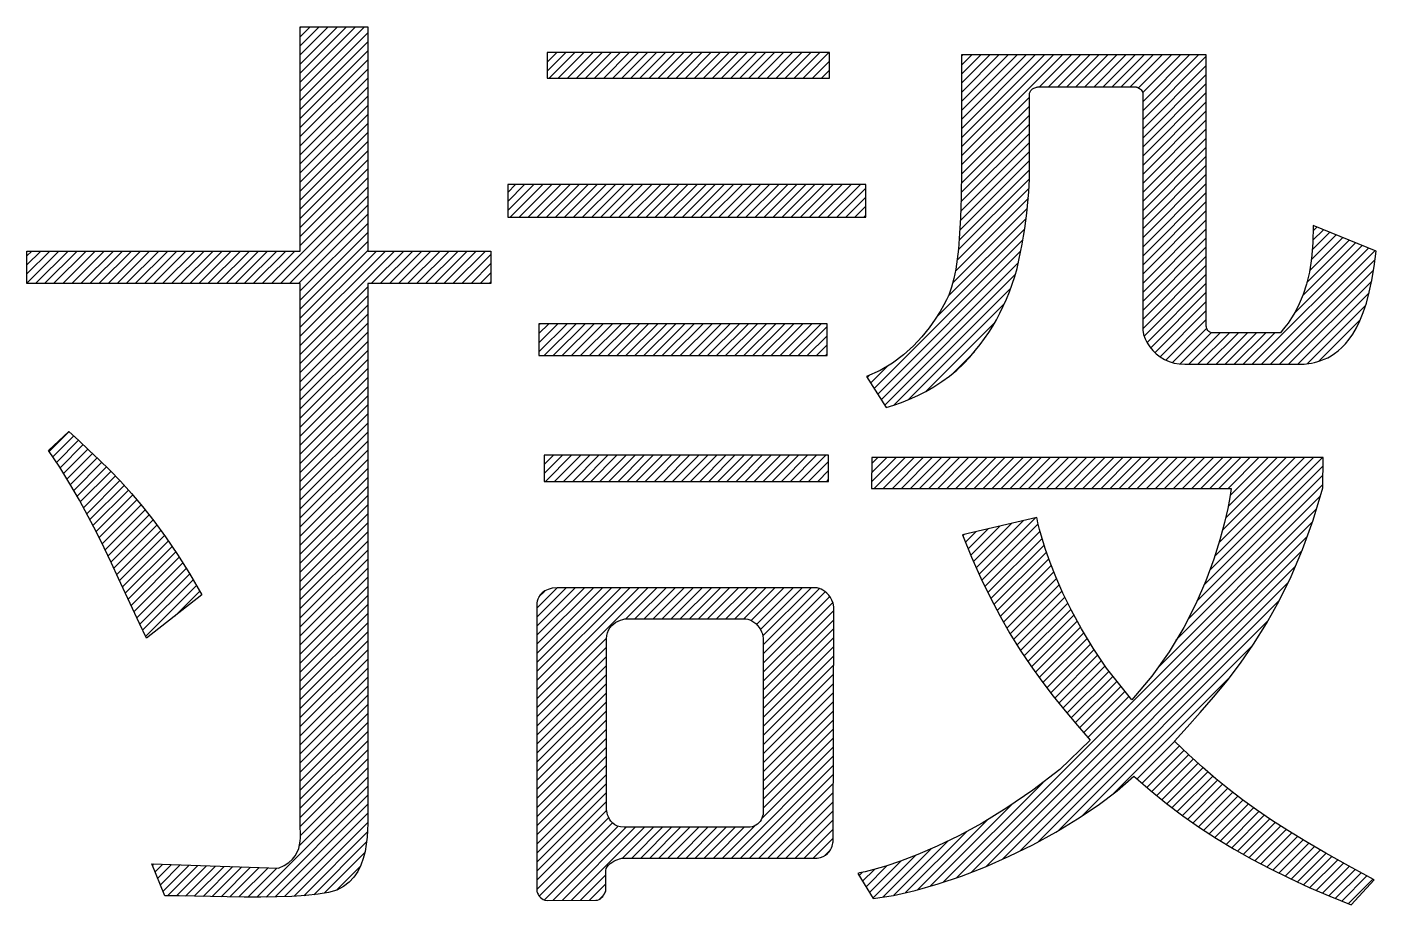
# Model space of a CAD drawing. Header units: millimetres. Extents: x 0 to 841, y 0 to 594.
# Drawn here: x 348.49 to 355.29, y 19.19 to 23.61 of the extents above; entities that cross this region are included whole.
import ezdxf

# ---------------------------------------------------------------- set-up
doc = ezdxf.new("R2010")
doc.units = ezdxf.units.MM
doc.header["$LTSCALE"] = 0.2
doc.layers.add('PTM', color=3, linetype='Continuous')

# ---------------------------------------------------------------- blocks, each defined once
blk = doc.blocks.new('block森村-2')
at = {"color": 0, "linetype": 'Continuous'}
for p, q in [((3635.46, 1096.03), (3670.79, 1131.36)), ((3635.46, 1101.02), (3665.8, 1131.36)), ((3635.46, 1106.01), (3660.82, 1131.36)), ((3635.46, 1111), (3655.83, 1131.36)), ((3635.46, 1115.99), (3650.84, 1131.36)), ((3635.46, 1120.98), (3645.85, 1131.36)), ((3635.46, 1125.96), (3640.86, 1131.36)), ((3635.46, 1130.95), (3635.87, 1131.36)), ((3635.46, 1131.36), (3672.62, 1131.36)), ((3635.46, 1008.2), (3635.46, 1131.36)), ((3635.46, 1091.04), (3672.62, 1128.2)), ((3672.62, 1131.36), (3672.62, 1008.2)), ((3635.46, 1086.05), (3672.62, 1123.21)), ((3635.46, 1081.06), (3672.62, 1118.22)), ((3635.46, 1076.07), (3672.62, 1113.23)), ((3771.18, 1107.03), (3781.43, 1117.28)), ((3771.18, 1112.02), (3776.44, 1117.28)), ((3771.18, 1117), (3771.46, 1117.28)), ((3926.37, 1117.28), (3771.18, 1117.28)), ((3771.18, 1117.28), (3771.18, 1103.18)), ((3772.33, 1103.18), (3786.42, 1117.28)), ((3777.32, 1103.18), (3791.41, 1117.28)), ((3782.3, 1103.18), (3796.4, 1117.28)), ((3787.29, 1103.18), (3801.39, 1117.28)), ((3792.28, 1103.18), (3806.38, 1117.28)), ((3797.27, 1103.18), (3811.37, 1117.28)), ((3802.26, 1103.18), (3816.36, 1117.28)), ((3807.25, 1103.18), (3821.35, 1117.28)), ((3812.24, 1103.18), (3826.33, 1117.28)), ((3817.23, 1103.18), (3831.32, 1117.28)), ((3822.22, 1103.18), (3836.31, 1117.28)), ((3827.21, 1103.18), (3841.3, 1117.28)), ((3832.19, 1103.18), (3846.29, 1117.28)), ((3837.18, 1103.18), (3851.28, 1117.28)), ((3842.17, 1103.18), (3856.27, 1117.28)), ((3847.16, 1103.18), (3861.26, 1117.28)), ((3852.15, 1103.18), (3866.25, 1117.28)), ((3857.14, 1103.18), (3871.24, 1117.28)), ((3862.13, 1103.18), (3876.22, 1117.28)), ((3867.12, 1103.18), (3881.21, 1117.28)), ((3872.11, 1103.18), (3886.2, 1117.28)), ((3877.1, 1103.18), (3891.19, 1117.28)), ((3882.09, 1103.18), (3896.18, 1117.28)), ((3887.07, 1103.18), (3901.17, 1117.28)), ((3892.06, 1103.18), (3906.16, 1117.28)), ((3897.05, 1103.18), (3911.15, 1117.28)), ((3902.04, 1103.18), (3916.14, 1117.28)), ((3907.03, 1103.18), (3921.13, 1117.28)), ((3912.02, 1103.18), (3926.12, 1117.28)), ((3926.37, 1103.18), (3926.37, 1117.28)), ((3999.04, 1060.49), (4054.53, 1115.97)), ((3999.04, 1065.47), (4049.54, 1115.97)), ((3999.04, 1070.46), (4044.55, 1115.97)), ((3999.04, 1075.45), (4039.56, 1115.97)), ((3999.04, 1080.44), (4034.57, 1115.97)), ((3999.04, 1085.43), (4029.58, 1115.97)), ((3999.04, 1090.42), (4024.59, 1115.97)), ((3999.04, 1095.41), (4019.6, 1115.97)), ((3999.04, 1100.4), (4014.61, 1115.97)), ((3999.04, 1105.39), (4009.62, 1115.97)), ((3999.04, 1110.38), (4004.64, 1115.97)), ((3999.04, 1115.36), (3999.65, 1115.97)), ((4041.94, 1098.4), (4059.51, 1115.97)), ((4046.93, 1098.4), (4064.5, 1115.97)), ((4051.92, 1098.4), (4069.49, 1115.97)), ((4056.91, 1098.4), (4074.48, 1115.97)), ((4061.9, 1098.4), (4079.47, 1115.97)), ((4066.89, 1098.4), (4084.46, 1115.97)), ((4071.87, 1098.4), (4089.45, 1115.97)), ((4076.86, 1098.4), (4094.44, 1115.97)), ((4081.85, 1098.4), (4099.43, 1115.97)), ((4086.84, 1098.4), (4104.42, 1115.97)), ((4091.83, 1098.4), (4109.41, 1115.97)), ((4096.31, 1097.89), (4114.39, 1115.97)), ((4098.6, 1095.19), (4119.38, 1115.97)), ((4098.63, 1085.24), (4129.36, 1115.97)), ((4098.63, 1090.23), (4124.37, 1115.97)), ((4098.63, 1080.25), (4133.61, 1115.23)), ((3635.46, 1071.09), (3672.62, 1108.24)), ((3917.01, 1103.18), (3926.37, 1112.54)), ((3922, 1103.18), (3926.37, 1107.55)), ((4098.63, 1075.26), (4133.61, 1110.24)), ((4098.63, 1070.27), (4133.61, 1105.25)), ((3635.46, 1066.1), (3672.62, 1103.25)), ((3635.46, 1061.11), (3672.62, 1098.26)), ((3771.18, 1103.18), (3926.37, 1103.18)), ((4098.63, 1065.28), (4133.61, 1100.26)), ((3635.46, 1056.12), (3672.62, 1093.27)), ((3999.04, 1055.5), (4036.37, 1092.83)), ((4098.63, 1060.29), (4133.61, 1095.28)), ((3635.46, 1051.13), (3672.62, 1088.29)), ((3635.46, 1046.14), (3672.62, 1083.3)), ((3999.04, 1050.51), (4036.37, 1087.84)), ((4098.63, 1055.3), (4133.61, 1090.29)), ((4098.63, 1050.32), (4133.61, 1085.3)), ((3635.46, 1041.15), (3672.62, 1078.31)), ((3998.8, 1040.3), (4036.37, 1077.87)), ((3998.96, 1045.44), (4036.37, 1082.85)), ((4098.63, 1045.33), (4133.61, 1080.31)), ((3635.46, 1036.16), (3672.62, 1073.32)), ((3635.46, 1031.17), (3672.62, 1068.33)), ((3998.66, 1035.17), (4036.37, 1072.88)), ((4098.63, 1040.34), (4133.61, 1075.32)), ((4098.63, 1035.35), (4133.61, 1070.33)), ((3635.46, 1026.18), (3672.62, 1063.34)), ((3998.32, 1024.84), (4036.37, 1062.9)), ((3998.51, 1030.02), (4036.37, 1067.89)), ((4098.63, 1030.36), (4133.61, 1065.34)), ((3635.46, 1021.19), (3672.62, 1058.35)), ((3635.46, 1016.21), (3672.62, 1053.36)), ((3998.06, 1019.6), (4036.37, 1057.91)), ((4098.63, 1025.37), (4133.61, 1060.35)), ((4098.63, 1020.38), (4133.61, 1055.36)), ((3635.46, 1011.22), (3672.62, 1048.37)), ((3997.25, 1008.81), (4036.37, 1047.93)), ((3997.72, 1014.27), (4036.37, 1052.92)), ((4098.63, 1015.39), (4133.61, 1050.37)), ((3619.55, 990.32), (3672.62, 1043.38)), ((3749.5, 1030.47), (3763.79, 1044.75)), ((3749.5, 1035.45), (3758.8, 1044.75)), ((3749.5, 1040.44), (3753.81, 1044.75)), ((3749.5, 1044.75), (3749.5, 1026.75)), ((3946.45, 1044.75), (3749.5, 1044.75)), ((3750.77, 1026.75), (3768.78, 1044.75)), ((3755.76, 1026.75), (3773.77, 1044.75)), ((3760.75, 1026.75), (3778.76, 1044.75)), ((3765.74, 1026.75), (3783.75, 1044.75)), ((3770.73, 1026.75), (3788.73, 1044.75)), ((3775.72, 1026.75), (3793.72, 1044.75)), ((3780.71, 1026.75), (3798.71, 1044.75)), ((3785.7, 1026.75), (3803.7, 1044.75)), ((3790.68, 1026.75), (3808.69, 1044.75)), ((3795.67, 1026.75), (3813.68, 1044.75)), ((3800.66, 1026.75), (3818.67, 1044.75)), ((3805.65, 1026.75), (3823.66, 1044.75)), ((3810.64, 1026.75), (3828.65, 1044.75)), ((3815.63, 1026.75), (3833.64, 1044.75)), ((3820.62, 1026.75), (3838.63, 1044.75)), ((3825.61, 1026.75), (3843.61, 1044.75)), ((3830.6, 1026.75), (3848.6, 1044.75)), ((3835.59, 1026.75), (3853.59, 1044.75)), ((3840.58, 1026.75), (3858.58, 1044.75)), ((3845.56, 1026.75), (3863.57, 1044.75)), ((3850.55, 1026.75), (3868.56, 1044.75)), ((3855.54, 1026.75), (3873.55, 1044.75)), ((3860.53, 1026.75), (3878.54, 1044.75)), ((3865.52, 1026.75), (3883.53, 1044.75)), ((3870.51, 1026.75), (3888.52, 1044.75)), ((3875.5, 1026.75), (3893.5, 1044.75)), ((3880.49, 1026.75), (3898.49, 1044.75)), ((3885.48, 1026.75), (3903.48, 1044.75)), ((3890.47, 1026.75), (3908.47, 1044.75)), ((3895.45, 1026.75), (3913.46, 1044.75)), ((3900.44, 1026.75), (3918.45, 1044.75)), ((3905.43, 1026.75), (3923.44, 1044.75)), ((3910.42, 1026.75), (3928.43, 1044.75)), ((3915.41, 1026.75), (3933.42, 1044.75)), ((3920.4, 1026.75), (3938.41, 1044.75)), ((3925.39, 1026.75), (3943.39, 1044.75)), ((3930.38, 1026.75), (3946.45, 1042.82)), ((3946.45, 1026.75), (3946.45, 1044.75)), ((3996.59, 1003.16), (4036.14, 1042.71)), ((4098.63, 1010.4), (4133.61, 1045.38)), ((4098.63, 1005.41), (4133.61, 1040.4)), ((3624.54, 990.32), (3672.62, 1038.4)), ((3629.53, 990.32), (3672.62, 1033.41)), ((3935.37, 1026.75), (3946.45, 1037.84)), ((3940.36, 1026.75), (3946.45, 1032.85)), ((3994.2, 990.79), (4035.21, 1031.8)), ((3995.64, 997.22), (4035.76, 1037.34)), ((4098.63, 1000.43), (4133.61, 1035.41)), ((3634.52, 990.32), (3672.62, 1028.42)), ((3749.5, 1026.75), (3946.45, 1026.75)), ((3945.34, 1026.75), (3946.45, 1027.86)), ((3991.76, 983.37), (4034.53, 1026.13)), ((4098.63, 995.44), (4133.61, 1030.42)), ((4098.63, 990.45), (4133.61, 1025.43)), ((3635.46, 986.27), (3672.62, 1023.43)), ((3635.46, 981.28), (3672.62, 1018.44)), ((3985.49, 972.1), (4033.71, 1020.32)), ((4098.63, 985.46), (4133.61, 1020.44)), ((4191.35, 1003.35), (4205.06, 1017.06)), ((4191.9, 1008.89), (4201.52, 1018.5)), ((4192.27, 1014.24), (4197.98, 1019.95)), ((4192.36, 1019.32), (4194.44, 1021.4)), ((3635.46, 976.29), (3672.62, 1013.45)), ((3950.99, 932.61), (4032.74, 1014.36)), ((4098.63, 980.47), (4133.61, 1015.45)), ((4098.63, 975.48), (4133.61, 1010.46)), ((4158.91, 945.96), (4222.77, 1009.82)), ((4182.06, 974.1), (4219.23, 1011.27)), ((4186.5, 983.53), (4215.69, 1012.71)), ((4188.88, 990.89), (4212.14, 1014.16)), ((4190.39, 997.39), (4208.6, 1015.61)), ((3485.16, 990.63), (3502.73, 1008.2)), ((3485.16, 995.62), (3497.74, 1008.2)), ((3485.16, 1000.61), (3492.75, 1008.2)), ((3485.16, 1005.6), (3487.76, 1008.2)), ((3485.16, 1008.2), (3635.46, 1008.2)), ((3485.16, 990.32), (3485.16, 1008.2)), ((3489.84, 990.32), (3507.72, 1008.2)), ((3494.83, 990.32), (3512.71, 1008.2)), ((3499.82, 990.32), (3517.69, 1008.2)), ((3504.81, 990.32), (3522.68, 1008.2)), ((3509.8, 990.32), (3527.67, 1008.2)), ((3514.78, 990.32), (3532.66, 1008.2)), ((3519.77, 990.32), (3537.65, 1008.2)), ((3524.76, 990.32), (3542.64, 1008.2)), ((3529.75, 990.32), (3547.63, 1008.2)), ((3534.74, 990.32), (3552.62, 1008.2)), ((3539.73, 990.32), (3557.61, 1008.2)), ((3544.72, 990.32), (3562.6, 1008.2)), ((3549.71, 990.32), (3567.58, 1008.2)), ((3554.7, 990.32), (3572.57, 1008.2)), ((3559.69, 990.32), (3577.56, 1008.2)), ((3564.68, 990.32), (3582.55, 1008.2)), ((3569.66, 990.32), (3587.54, 1008.2)), ((3574.65, 990.32), (3592.53, 1008.2)), ((3579.64, 990.32), (3597.52, 1008.2)), ((3584.63, 990.32), (3602.51, 1008.2)), ((3589.62, 990.32), (3607.5, 1008.2)), ((3594.61, 990.32), (3612.49, 1008.2)), ((3599.6, 990.32), (3617.47, 1008.2)), ((3604.59, 990.32), (3622.46, 1008.2)), ((3609.58, 990.32), (3627.45, 1008.2)), ((3614.57, 990.32), (3632.44, 1008.2)), ((3635.46, 971.3), (3672.62, 1008.46)), ((3635.46, 956.34), (3687.32, 1008.2)), ((3635.46, 961.33), (3682.33, 1008.2)), ((3635.46, 966.32), (3677.34, 1008.2)), ((3672.62, 1008.2), (3740.28, 1008.2)), ((3674.43, 990.32), (3692.31, 1008.2)), ((3679.42, 990.32), (3697.3, 1008.2)), ((3684.41, 990.32), (3702.29, 1008.2)), ((3689.4, 990.32), (3707.28, 1008.2)), ((3694.39, 990.32), (3712.27, 1008.2)), ((3699.38, 990.32), (3717.26, 1008.2)), ((3704.37, 990.32), (3722.24, 1008.2)), ((3709.36, 990.32), (3727.23, 1008.2)), ((3714.35, 990.32), (3732.22, 1008.2)), ((3719.34, 990.32), (3737.21, 1008.2)), ((3724.32, 990.32), (3740.28, 1006.28)), ((3740.28, 1008.2), (3740.28, 990.32)), ((3952.93, 929.56), (4031.62, 1008.25)), ((3954.87, 926.51), (4030.33, 1001.97)), ((4098.63, 970.49), (4133.61, 1005.47)), ((4163.9, 945.96), (4226.31, 1008.37)), ((4168.89, 945.96), (4226.35, 1003.43)), ((3729.31, 990.32), (3740.28, 1001.29)), ((3734.3, 990.32), (3740.28, 996.3)), ((3956.81, 923.46), (4028.57, 995.22)), ((4098.63, 965.5), (4133.61, 1000.48)), ((4099.51, 961.4), (4133.61, 995.49)), ((4173.88, 945.96), (4225.56, 997.64)), ((3635.46, 990.32), (3485.16, 990.32)), ((3635.46, 690.57), (3635.46, 990.32)), ((3635.46, 951.35), (3672.62, 988.51)), ((3740.28, 990.32), (3672.62, 990.32)), ((3672.62, 990.32), (3672.62, 696.97)), ((3739.29, 990.32), (3740.28, 991.31)), ((3961.81, 923.47), (4026.02, 987.68)), ((4101.05, 957.94), (4133.61, 990.51)), ((4178.87, 945.96), (4224.54, 991.64)), ((3635.46, 946.36), (3672.62, 983.52)), ((3969.76, 926.44), (4022.6, 979.28)), ((4103.06, 954.97), (4133.61, 985.52)), ((4105.45, 952.37), (4133.61, 980.53)), ((4183.86, 945.96), (4223.17, 985.27)), ((3635.46, 941.37), (3672.62, 978.53)), ((3635.46, 936.38), (3672.62, 973.54)), ((4108.19, 950.12), (4133.61, 975.54)), ((4189.14, 946.26), (4221.21, 978.32)), ((3635.46, 931.39), (3672.62, 968.55)), ((3766.66, 952.84), (3782.09, 968.26)), ((3766.66, 957.83), (3777.1, 968.26)), ((3766.66, 962.81), (3772.11, 968.26)), ((3766.66, 967.8), (3767.12, 968.26)), ((3766.66, 968.26), (3766.66, 950.73)), ((3925.18, 968.26), (3766.66, 968.26)), ((3769.54, 950.73), (3787.08, 968.26)), ((3774.53, 950.73), (3792.07, 968.26)), ((3779.52, 950.73), (3797.06, 968.26)), ((3784.51, 950.73), (3802.05, 968.26)), ((3789.5, 950.73), (3807.04, 968.26)), ((3794.49, 950.73), (3812.03, 968.26)), ((3799.48, 950.73), (3817.01, 968.26)), ((3804.47, 950.73), (3822, 968.26)), ((3809.46, 950.73), (3826.99, 968.26)), ((3814.44, 950.73), (3831.98, 968.26)), ((3819.43, 950.73), (3836.97, 968.26)), ((3824.42, 950.73), (3841.96, 968.26)), ((3829.41, 950.73), (3846.95, 968.26)), ((3834.4, 950.73), (3851.94, 968.26)), ((3839.39, 950.73), (3856.93, 968.26)), ((3844.38, 950.73), (3861.92, 968.26)), ((3849.37, 950.73), (3866.91, 968.26)), ((3854.36, 950.73), (3871.89, 968.26)), ((3859.35, 950.73), (3876.88, 968.26)), ((3864.33, 950.73), (3881.87, 968.26)), ((3869.32, 950.73), (3886.86, 968.26)), ((3874.31, 950.73), (3891.85, 968.26)), ((3879.3, 950.73), (3896.84, 968.26)), ((3884.29, 950.73), (3901.83, 968.26)), ((3889.28, 950.73), (3906.82, 968.26)), ((3894.27, 950.73), (3911.81, 968.26)), ((3899.26, 950.73), (3916.8, 968.26)), ((3904.25, 950.73), (3921.78, 968.26)), ((3909.24, 950.73), (3925.18, 966.67)), ((3925.18, 950.73), (3925.18, 968.26)), ((3979.35, 931.04), (4017.48, 969.17)), ((4111.37, 948.31), (4133.61, 970.55)), ((4114.97, 946.93), (4133.81, 965.76)), ((4195.52, 947.65), (4218.26, 970.39)), ((3635.46, 926.4), (3672.62, 963.56)), ((3635.46, 921.41), (3672.62, 958.57)), ((3914.22, 950.73), (3925.18, 961.68)), ((4119.14, 946.1), (4136.35, 963.31)), ((4123.99, 945.96), (4141.32, 963.29)), ((4128.98, 945.96), (4146.31, 963.29)), ((4133.97, 945.96), (4151.3, 963.29)), ((4138.96, 945.96), (4156.29, 963.29)), ((4143.95, 945.96), (4161.28, 963.29)), ((4148.93, 945.96), (4166.27, 963.29)), ((4153.92, 945.96), (4171.25, 963.29)), ((3635.46, 916.43), (3672.62, 953.58)), ((3766.66, 950.73), (3925.18, 950.73)), ((3919.21, 950.73), (3925.18, 956.69)), ((3924.2, 950.73), (3925.18, 951.7)), ((3994.28, 940.97), (4006.08, 952.78)), ((4207.55, 954.69), (4209.41, 956.55)), ((3635.46, 911.44), (3672.62, 948.59)), ((3635.46, 906.45), (3672.62, 943.6)), ((3949.05, 935.66), (3958.49, 945.1)), ((3635.46, 901.46), (3672.62, 938.61)), ((3947.11, 938.71), (3948.35, 939.95)), ((3635.46, 896.47), (3672.62, 933.63)), ((3635.46, 891.48), (3672.62, 928.64)), ((3635.46, 886.49), (3672.62, 923.65)), ((3635.46, 881.5), (3672.62, 918.66)), ((3635.46, 876.51), (3672.62, 913.67)), ((3497.01, 898.64), (3508.22, 909.04)), ((3497.38, 898.08), (3508.28, 908.98)), ((3499.36, 895.07), (3510.87, 906.59)), ((3508.22, 909.04), (3513.67, 904.01)), ((3635.46, 871.52), (3672.62, 908.68)), ((3503.14, 889.33), (3497.01, 898.64)), ((3501.34, 892.06), (3513.47, 904.19)), ((3503.32, 889.05), (3516.06, 901.79)), ((3505.22, 885.97), (3518.64, 899.39)), ((3513.67, 904.01), (3519.23, 898.84)), ((3519.23, 898.84), (3524.89, 893.46)), ((3635.46, 866.53), (3672.62, 903.69)), ((3635.46, 861.55), (3672.62, 898.7)), ((3507.12, 882.88), (3521.21, 896.96)), ((3509.02, 879.79), (3523.76, 894.53)), ((3510.85, 876.63), (3526.29, 892.07)), ((3524.89, 893.46), (3530.67, 887.75)), ((3635.46, 856.56), (3672.62, 893.71)), ((3769.6, 885.92), (3779.65, 895.98)), ((3769.6, 890.91), (3774.66, 895.98)), ((3769.6, 895.9), (3769.67, 895.98)), ((3769.6, 895.98), (3769.6, 881.59)), ((3925.92, 895.98), (3769.6, 895.98)), ((3770.25, 881.59), (3784.64, 895.98)), ((3775.24, 881.59), (3789.63, 895.98)), ((3780.23, 881.59), (3794.62, 895.98)), ((3785.22, 881.59), (3799.61, 895.98)), ((3790.21, 881.59), (3804.6, 895.98)), ((3795.2, 881.59), (3809.58, 895.98)), ((3800.19, 881.59), (3814.57, 895.98)), ((3805.18, 881.59), (3819.56, 895.98)), ((3810.17, 881.59), (3824.55, 895.98)), ((3815.15, 881.59), (3829.54, 895.98)), ((3820.14, 881.59), (3834.53, 895.98)), ((3825.13, 881.59), (3839.52, 895.98)), ((3830.12, 881.59), (3844.51, 895.98)), ((3835.11, 881.59), (3849.5, 895.98)), ((3840.1, 881.59), (3854.49, 895.98)), ((3845.09, 881.59), (3859.47, 895.98)), ((3850.08, 881.59), (3864.46, 895.98)), ((3855.07, 881.59), (3869.45, 895.98)), ((3860.06, 881.59), (3874.44, 895.98)), ((3865.04, 881.59), (3879.43, 895.98)), ((3870.03, 881.59), (3884.42, 895.98)), ((3875.02, 881.59), (3889.41, 895.98)), ((3880.01, 881.59), (3894.4, 895.98)), ((3885, 881.59), (3899.39, 895.98)), ((3889.99, 881.59), (3904.38, 895.98)), ((3894.98, 881.59), (3909.37, 895.98)), ((3899.97, 881.59), (3914.35, 895.98)), ((3904.96, 881.59), (3919.34, 895.98)), ((3909.95, 881.59), (3924.33, 895.98)), ((3914.94, 881.59), (3925.92, 892.57)), ((3925.92, 881.59), (3925.92, 895.98)), ((3949.68, 894.74), (3949.49, 877.76)), ((3949.53, 881.26), (3963.01, 894.74)), ((3949.59, 886.31), (3958.02, 894.74)), ((3949.64, 891.35), (3953.03, 894.74)), ((4197.87, 894.74), (3949.68, 894.74)), ((3951.02, 877.76), (3967.99, 894.74)), ((3956.01, 877.76), (3972.98, 894.74)), ((3961, 877.76), (3977.97, 894.74)), ((3965.98, 877.76), (3982.96, 894.74)), ((3970.97, 877.76), (3987.95, 894.74)), ((3975.96, 877.76), (3992.94, 894.74)), ((3980.95, 877.76), (3997.93, 894.74)), ((3985.93, 877.75), (4002.92, 894.74)), ((3990.92, 877.75), (4007.91, 894.74)), ((3995.91, 877.75), (4012.9, 894.74)), ((4000.9, 877.75), (4017.88, 894.74)), ((4005.88, 877.75), (4022.87, 894.74)), ((4010.87, 877.75), (4027.86, 894.74)), ((4015.86, 877.75), (4032.85, 894.74)), ((4020.85, 877.74), (4037.84, 894.74)), ((4025.83, 877.74), (4042.83, 894.74)), ((4030.82, 877.74), (4047.82, 894.74)), ((4035.81, 877.74), (4052.81, 894.74)), ((4040.8, 877.74), (4057.8, 894.74)), ((4045.78, 877.74), (4062.79, 894.74)), ((4050.77, 877.73), (4067.78, 894.74)), ((4055.76, 877.73), (4072.76, 894.74)), ((4060.75, 877.73), (4077.75, 894.74)), ((4065.74, 877.73), (4082.74, 894.74)), ((4070.72, 877.73), (4087.73, 894.74)), ((4075.71, 877.73), (4092.72, 894.74)), ((4080.7, 877.73), (4097.71, 894.74)), ((4085.69, 877.72), (4102.7, 894.74)), ((4090.67, 877.72), (4107.69, 894.74)), ((4095.66, 877.72), (4112.68, 894.74)), ((4100.65, 877.72), (4117.67, 894.74)), ((4105.64, 877.72), (4122.65, 894.74)), ((4110.62, 877.72), (4127.64, 894.74)), ((4115.61, 877.72), (4132.63, 894.74)), ((4120.6, 877.71), (4137.62, 894.74)), ((4125.59, 877.71), (4142.61, 894.74)), ((4130.57, 877.71), (4147.6, 894.74)), ((4135.47, 832.72), (4197.49, 894.74)), ((4135.56, 877.71), (4152.59, 894.74)), ((4138.26, 840.49), (4192.5, 894.74)), ((4140.55, 847.78), (4187.51, 894.74)), ((4140.55, 877.71), (4157.58, 894.74)), ((4142.49, 854.7), (4182.52, 894.74)), ((4144.17, 861.37), (4177.53, 894.74)), ((4145.54, 877.71), (4162.57, 894.74)), ((4145.57, 867.76), (4172.54, 894.74)), ((4146.68, 873.86), (4167.56, 894.74)), ((4197.66, 878.03), (4197.87, 894.74)), ((3508.79, 880.19), (3503.14, 889.33)), ((3512.68, 873.47), (3528.8, 889.59)), ((3514.49, 870.29), (3531.3, 887.1)), ((3516.26, 867.07), (3533.74, 884.55)), ((3530.67, 887.75), (3536.56, 881.63)), ((3635.46, 851.57), (3672.62, 888.72)), ((3635.46, 846.58), (3672.62, 883.74)), ((3919.92, 881.59), (3925.92, 887.58)), ((4128.45, 815.72), (4197.75, 885.02)), ((4132.29, 824.54), (4197.81, 890.07)), ((3513.99, 871.21), (3508.79, 880.19)), ((3518.02, 863.84), (3536.19, 882.01)), ((3519.75, 860.58), (3538.58, 879.41)), ((3521.45, 857.3), (3540.95, 876.79)), ((3536.56, 881.63), (3542.57, 875)), ((3635.46, 841.59), (3672.62, 878.75)), ((3769.6, 881.59), (3925.92, 881.59)), ((3924.91, 881.59), (3925.92, 882.59)), ((3949.49, 877.76), (4147.24, 877.71)), ((4123.45, 805.73), (4197.69, 879.97)), ((4147.08, 876.4), (4146.49, 872.65)), ((4147.24, 877.71), (4147.08, 876.4)), ((4192.3, 860.36), (4197.66, 878.03)), ((3518.82, 862.37), (3513.99, 871.21)), ((3523.16, 854.01), (3543.29, 874.15)), ((3524.81, 850.68), (3545.58, 871.45)), ((3526.47, 847.34), (3547.87, 868.75)), ((3542.57, 875), (3548.71, 867.77)), ((3635.46, 836.6), (3672.62, 873.76)), ((3635.46, 831.61), (3672.62, 868.77)), ((4116.94, 794.23), (4196.32, 873.61)), ((4146.49, 872.65), (4145.38, 866.74)), ((3523.33, 853.67), (3518.82, 862.37)), ((3528.11, 843.99), (3550.11, 865.99)), ((3529.72, 840.62), (3552.31, 863.21)), ((3548.71, 867.77), (3554.97, 859.83)), ((3635.46, 826.62), (3672.62, 863.78)), ((4040.41, 861.82), (3999.59, 852.22)), ((4008.68, 830.65), (4039.68, 861.65)), ((4040.55, 861.04), (4040.41, 861.82)), ((4041.04, 858.77), (4040.55, 861.04)), ((4107.06, 779.36), (4194.15, 866.45)), ((4145.38, 866.74), (4143.62, 858.94)), ((3527.58, 845.09), (3523.33, 853.67)), ((3531.33, 837.24), (3554.51, 860.42)), ((3532.92, 833.84), (3556.64, 857.56)), ((3534.5, 830.44), (3558.75, 854.68)), ((3554.97, 859.83), (3561.36, 851.11)), ((3635.46, 821.63), (3672.62, 858.79)), ((3635.46, 816.64), (3672.62, 853.8)), ((3996.51, 663.82), (4191.88, 859.19)), ((4001.24, 848.16), (4007.06, 853.97)), ((4002.68, 844.61), (4013.58, 855.51)), ((4004.12, 841.06), (4020.1, 857.04)), ((4005.62, 837.57), (4026.63, 858.58)), ((4007.15, 834.11), (4033.15, 860.11)), ((4010.24, 827.22), (4041.19, 858.17)), ((4011.86, 823.86), (4042.19, 854.19)), ((4041.93, 855.12), (4041.04, 858.77)), ((4043.3, 850.22), (4041.93, 855.12)), ((4143.62, 858.94), (4141.1, 849.53)), ((4186.46, 844.19), (4192.3, 860.36)), ((3536.08, 827.03), (3560.86, 851.8)), ((3537.66, 823.61), (3562.9, 848.85)), ((3539.23, 820.19), (3564.91, 845.88)), ((3561.36, 851.11), (3567.89, 841.49)), ((3635.46, 811.66), (3672.62, 848.81)), ((3999.59, 852.22), (4004.58, 839.9)), ((3999.8, 851.71), (4000.53, 852.44)), ((4004.47, 666.8), (4189.06, 851.38)), ((4013.49, 820.49), (4043.28, 850.28)), ((4015.13, 817.14), (4044.46, 846.48)), ((4045.19, 844.16), (4043.3, 850.22)), ((4141.1, 849.53), (4137.72, 838.78)), ((3531.63, 836.61), (3527.58, 845.09)), ((3540.8, 816.78), (3566.93, 842.91)), ((3542.37, 813.36), (3568.9, 839.89)), ((3567.89, 841.49), (3574.56, 830.88)), ((3635.46, 806.67), (3672.62, 843.82)), ((3635.46, 801.68), (3672.62, 838.83)), ((4004.58, 839.9), (4009.67, 828.4)), ((4012.7, 670.03), (4186.17, 843.51)), ((4016.85, 813.87), (4045.7, 842.72)), ((4018.57, 810.61), (4046.99, 839.03)), ((4047.68, 837.06), (4045.19, 844.16)), ((4137.72, 838.78), (4133.34, 826.97)), ((4180.21, 829.4), (4186.46, 844.19)), ((3535.53, 828.23), (3531.63, 836.61)), ((3543.95, 809.95), (3570.83, 836.82)), ((3545.54, 806.55), (3572.75, 833.76)), ((3574.56, 830.88), (3581.38, 819.2)), ((3635.46, 796.69), (3672.62, 833.85)), ((4020.29, 807.34), (4048.34, 835.39)), ((4021.6, 673.95), (4182.52, 834.87)), ((4022.11, 804.17), (4049.75, 831.81)), ((4050.84, 829.04), (4047.68, 837.06)), ((3539.35, 819.92), (3535.53, 828.23)), ((3547.13, 803.15), (3574.67, 830.69)), ((3548.75, 799.78), (3576.51, 827.54)), ((3550.37, 796.41), (3578.35, 824.39)), ((3635.46, 791.7), (3672.62, 828.86)), ((3635.46, 786.71), (3672.62, 823.87)), ((4009.67, 828.4), (4014.86, 817.64)), ((4023.93, 801), (4051.18, 828.26)), ((4025.75, 797.83), (4052.71, 824.79)), ((4031.03, 678.39), (4178.46, 825.82)), ((4054.72, 820.21), (4050.84, 829.04)), ((4133.34, 826.97), (4127.86, 814.37)), ((4173.61, 815.87), (4180.21, 829.4)), ((3543.14, 811.68), (3539.35, 819.92)), ((3581.38, 819.2), (3550.88, 795.35)), ((3566.55, 807.6), (3580.19, 821.24)), ((3635.46, 781.72), (3672.62, 818.88)), ((3765.51, 762.1), (3826.56, 823.15)), ((3765.51, 767.09), (3821.58, 823.15)), ((3765.51, 772.08), (3816.59, 823.15)), ((3765.51, 777.07), (3811.6, 823.15)), ((3765.51, 782.05), (3806.61, 823.15)), ((3765.51, 787.04), (3801.62, 823.15)), ((3765.51, 792.03), (3796.63, 823.15)), ((3765.51, 797.02), (3791.64, 823.15)), ((3765.51, 802.01), (3786.65, 823.15)), ((3765.51, 807), (3781.66, 823.15)), ((3765.51, 811.99), (3776.67, 823.15)), ((3766.07, 816.88), (3765.74, 815.79)), ((3766.61, 818.04), (3766.07, 816.88)), ((3767.39, 819.21), (3766.61, 818.04)), ((3766.69, 818.16), (3769.87, 821.34)), ((3768.47, 820.34), (3767.39, 819.21)), ((3769.89, 821.35), (3768.47, 820.34)), ((3771.71, 822.2), (3769.89, 821.35)), ((3773.97, 822.82), (3771.71, 822.2)), ((3776.71, 823.15), (3773.97, 822.82)), ((3919.56, 823.15), (3776.71, 823.15)), ((3814.41, 806.01), (3831.55, 823.15)), ((3819.45, 806.06), (3836.54, 823.15)), ((3824.44, 806.06), (3841.53, 823.15)), ((3829.43, 806.06), (3846.52, 823.15)), ((3834.41, 806.06), (3851.51, 823.15)), ((3839.4, 806.06), (3856.5, 823.15)), ((3844.39, 806.06), (3861.49, 823.15)), ((3849.38, 806.06), (3866.48, 823.15)), ((3854.37, 806.06), (3871.47, 823.15)), ((3859.36, 806.06), (3876.45, 823.15)), ((3864.35, 806.06), (3881.44, 823.15)), ((3869.34, 806.06), (3886.43, 823.15)), ((3874.33, 806.06), (3891.42, 823.15)), ((3879.32, 806.06), (3896.41, 823.15)), ((3883.42, 805.18), (3901.4, 823.15)), ((3886.25, 803.01), (3906.39, 823.15)), ((3888.42, 800.2), (3911.38, 823.15)), ((3889.82, 796.61), (3916.37, 823.15)), ((3889.94, 791.74), (3920.89, 822.68)), ((3889.94, 786.75), (3924.06, 820.86)), ((3889.94, 781.76), (3926.54, 818.36)), ((3919.72, 823.11), (3919.56, 823.15)), ((3920.18, 822.96), (3919.72, 823.11)), ((3920.88, 822.69), (3920.18, 822.96)), ((3921.76, 822.29), (3920.88, 822.69)), ((3922.77, 821.74), (3921.76, 822.29)), ((3923.85, 821.03), (3922.77, 821.74)), ((3924.95, 820.15), (3923.85, 821.03)), ((3926.01, 819.07), (3924.95, 820.15)), ((3926.97, 817.8), (3926.01, 819.07)), ((3927.79, 816.3), (3926.97, 817.8)), ((3928.4, 814.58), (3927.79, 816.3)), ((4014.86, 817.64), (4020.19, 807.52)), ((4027.66, 794.75), (4054.23, 821.33)), ((4029.57, 791.68), (4055.83, 817.94)), ((4041.13, 683.49), (4173.71, 816.08)), ((4059.4, 810.67), (4054.72, 820.21)), ((3546.97, 803.49), (3543.14, 811.68)), ((3635.46, 776.73), (3672.62, 813.89)), ((3635.46, 771.74), (3672.62, 808.9)), ((3765.57, 814.84), (3765.5, 814.09)), ((3765.5, 814.09), (3765.5, 813.59)), ((3765.5, 813.59), (3765.51, 813.41)), ((3765.51, 813.41), (3765.51, 656.55)), ((3765.74, 815.79), (3765.57, 814.84)), ((3889.94, 776.77), (3928.23, 815.06)), ((3889.94, 771.78), (3928.74, 810.58)), ((3928.35, 683.35), (3928.75, 812.6)), ((3928.75, 812.6), (3928.4, 814.58)), ((4031.49, 788.61), (4057.48, 814.59)), ((4033.49, 785.62), (4059.12, 811.24)), ((4064.93, 800.55), (4059.4, 810.67)), ((4127.86, 814.37), (4121.16, 801.25)), ((4166.72, 803.48), (4173.61, 815.87)), ((3550.88, 795.35), (3546.97, 803.49)), ((3635.46, 766.75), (3672.62, 803.91)), ((3804.92, 799.88), (3805.72, 801.17)), ((3805.72, 801.17), (3806.68, 802.32)), ((3806.68, 802.32), (3807.77, 803.31)), ((3807.77, 803.31), (3808.95, 804.15)), ((3808.95, 804.15), (3810.19, 804.83)), ((3810.19, 804.83), (3811.46, 805.37)), ((3811.46, 805.37), (3812.72, 805.75)), ((3812.72, 805.75), (3813.96, 805.98)), ((3813.96, 805.98), (3815.12, 806.06)), ((3815.12, 806.06), (3880.34, 806.06)), ((3880.34, 806.06), (3881.47, 805.93)), ((3881.47, 805.93), (3882.61, 805.58)), ((3882.61, 805.58), (3883.74, 805.02)), ((3883.74, 805.02), (3884.83, 804.29)), ((3884.83, 804.29), (3885.86, 803.41)), ((3885.86, 803.41), (3886.83, 802.41)), ((3886.83, 802.41), (3887.7, 801.32)), ((3887.7, 801.32), (3888.45, 800.16)), ((3889.94, 766.79), (3928.73, 805.58)), ((4020.19, 807.52), (4025.67, 797.96)), ((4035.49, 782.63), (4060.86, 808)), ((4037.51, 779.66), (4062.62, 804.77)), ((4039.6, 776.76), (4064.38, 801.54)), ((4052.26, 689.64), (4167.51, 804.89)), ((4121.16, 801.25), (4113.14, 787.9)), ((4159.62, 792.11), (4166.72, 803.48)), ((3635.46, 761.77), (3672.62, 798.92)), ((3635.46, 756.78), (3672.62, 793.93)), ((3765.51, 757.11), (3803.8, 795.4)), ((3803.77, 795.09), (3803.91, 796.83)), ((3803.77, 701.77), (3803.77, 795.09)), ((3803.91, 796.83), (3804.3, 798.43)), ((3804.3, 798.43), (3804.92, 799.88)), ((3888.45, 800.16), (3889.07, 798.96)), ((3889.07, 798.96), (3889.54, 797.75)), ((3889.54, 797.75), (3889.84, 796.56)), ((3889.84, 796.56), (3889.94, 795.4)), ((3889.94, 761.8), (3928.71, 800.57)), ((3889.94, 756.82), (3928.7, 795.57)), ((3889.94, 795.4), (3889.94, 699.67)), ((4025.67, 797.96), (4031.31, 788.87)), ((4041.68, 773.86), (4066.23, 798.41)), ((4043.79, 770.97), (4068.12, 795.3)), ((4071.38, 789.95), (4064.93, 800.55)), ((3635.46, 751.79), (3672.62, 788.94)), ((3765.51, 752.12), (3803.77, 790.39)), ((3889.94, 751.83), (3928.68, 790.57)), ((4031.31, 788.87), (4037.15, 780.16)), ((4045.95, 768.15), (4070.01, 792.2)), ((4048.12, 765.32), (4071.93, 789.14)), ((4065.29, 697.68), (4159.4, 791.79)), ((4078.82, 778.99), (4071.38, 789.95)), ((4113.14, 787.9), (4103.66, 774.59)), ((4152.37, 781.65), (4159.62, 792.11)), ((3635.46, 746.8), (3672.62, 783.96)), ((3635.46, 741.81), (3672.62, 778.97)), ((3765.51, 747.13), (3803.77, 785.4)), ((3765.51, 742.14), (3803.77, 780.41)), ((3889.94, 746.84), (3928.67, 785.56)), ((3889.94, 741.85), (3928.65, 780.56)), ((4037.15, 780.16), (4043.19, 771.76)), ((4050.3, 762.52), (4073.95, 786.17)), ((4052.53, 759.76), (4075.97, 783.19)), ((4054.76, 757), (4077.98, 780.22)), ((4092.63, 761.58), (4078.82, 778.99)), ((4145.02, 771.98), (4152.37, 781.65)), ((3635.46, 736.82), (3672.62, 773.98)), ((3765.51, 737.15), (3803.77, 775.42)), ((3889.94, 736.86), (3928.63, 775.55)), ((4043.19, 771.76), (4049.46, 763.56)), ((4057.01, 754.26), (4080.11, 777.36)), ((4059.3, 751.56), (4082.32, 774.58)), ((4061.58, 748.85), (4084.53, 771.8)), ((4082.79, 710.19), (4146.42, 773.82)), ((4103.66, 774.59), (4092.63, 761.58)), ((4137.65, 762.97), (4145.02, 771.98)), ((3635.46, 731.83), (3672.62, 768.99)), ((3765.51, 732.16), (3803.77, 770.43)), ((3765.51, 727.18), (3803.77, 765.44)), ((3889.94, 731.87), (3928.62, 770.55)), ((3889.94, 726.88), (3928.6, 765.54)), ((4063.89, 746.17), (4086.73, 769.01)), ((4066.21, 743.5), (4088.94, 766.23)), ((3635.46, 726.84), (3672.62, 764)), ((3635.46, 721.85), (3672.62, 759.01)), ((3765.51, 722.19), (3803.77, 760.45)), ((3889.94, 721.89), (3928.59, 760.54)), ((4049.46, 763.56), (4055.97, 755.49)), ((4068.54, 740.84), (4091.15, 763.45)), ((4130.32, 754.52), (4137.65, 762.97)), ((3635.46, 716.86), (3672.62, 754.02)), ((3765.51, 717.2), (3803.77, 755.46)), ((3765.51, 712.21), (3803.77, 750.47)), ((3889.94, 716.9), (3928.57, 755.54)), ((3889.94, 711.91), (3928.56, 750.53)), ((4055.97, 755.49), (4062.75, 747.46)), ((4123.09, 746.49), (4130.32, 754.52)), ((3635.46, 711.88), (3672.62, 749.03)), ((3635.46, 706.89), (3672.62, 744.04)), ((3765.51, 707.22), (3803.77, 745.48)), ((3889.94, 706.92), (3928.54, 745.53)), ((4062.75, 747.46), (4069.82, 739.38)), ((4116.03, 738.78), (4123.09, 746.49)), ((3635.46, 701.9), (3672.62, 739.05)), ((3765.51, 702.23), (3803.77, 740.49)), ((3765.51, 697.24), (3803.77, 735.51)), ((3889.1, 696.11), (3928.51, 735.52)), ((3889.94, 701.94), (3928.53, 740.52)), ((4069.82, 739.38), (4053.01, 723.17)), ((4095.61, 718.02), (4116.2, 738.62)), ((4098.28, 715.71), (4118.78, 736.21)), ((4124.05, 731.29), (4116.03, 738.78)), ((3635.46, 696.91), (3672.62, 734.06)), ((3635.46, 691.92), (3672.62, 729.08)), ((3765.51, 692.25), (3803.77, 730.52)), ((3872.54, 674.56), (3928.5, 730.51)), ((4100.96, 713.39), (4121.36, 733.8)), ((4103.66, 711.1), (4123.94, 731.39)), ((4106.41, 708.87), (4126.56, 729.02)), ((4131.6, 724.47), (4124.05, 731.29)), ((3635.51, 686.98), (3672.62, 724.09)), ((3765.51, 687.26), (3803.77, 725.53)), ((3765.51, 682.27), (3803.77, 720.54)), ((3877.53, 674.56), (3928.48, 725.51)), ((3882.52, 674.56), (3928.47, 720.51)), ((4053.01, 723.17), (4038.22, 711.84)), ((4084.53, 711.51), (4093.83, 719.57)), ((4093.83, 719.57), (4102.71, 711.86)), ((4109.17, 706.64), (4129.18, 726.65)), ((4111.93, 704.41), (4131.81, 724.28)), ((4114.78, 702.27), (4134.48, 721.97)), ((4117.62, 700.12), (4137.15, 719.65)), ((4138.88, 718.16), (4131.6, 724.47)), ((3611.62, 653.11), (3672.62, 714.11)), ((3635, 681.48), (3672.62, 719.1)), ((3765.51, 677.29), (3803.77, 715.55)), ((3887.51, 674.56), (3928.45, 715.5)), ((3988.96, 661.26), (4043.85, 716.15)), ((4120.46, 697.98), (4139.85, 717.36)), ((4123.39, 695.91), (4142.59, 715.11)), ((4126.32, 693.85), (4145.33, 712.87)), ((4146.09, 712.24), (4138.88, 718.16)), ((4153.45, 706.58), (4146.09, 712.24)), ((3616.63, 653.13), (3672.62, 709.12)), ((3765.51, 672.3), (3803.77, 710.56)), ((3765.51, 667.31), (3803.77, 705.57)), ((3892.49, 674.56), (3928.44, 710.5)), ((3897.48, 674.56), (3928.42, 705.49)), ((4038.22, 711.84), (4023.95, 702.07)), ((4074.13, 703.63), (4084.53, 711.51)), ((4102.71, 711.86), (4111.66, 704.62)), ((4129.25, 691.8), (4148.13, 710.68)), ((4132.25, 689.81), (4150.95, 708.5)), ((4135.27, 687.84), (4153.78, 706.34)), ((4161.15, 701.03), (4153.45, 706.58)), ((3621.67, 653.19), (3672.62, 704.13)), ((3626.8, 653.33), (3672.62, 699.14)), ((3765.51, 662.32), (3803.88, 700.68)), ((3803.8, 701.21), (3803.77, 701.77)), ((3803.91, 700.41), (3803.8, 701.21)), ((3804.12, 699.43), (3803.91, 700.41)), ((3804.43, 698.33), (3804.12, 699.43)), ((3804.89, 697.15), (3804.43, 698.33)), ((3889.65, 697.5), (3889.3, 696.49)), ((3889.87, 698.56), (3889.65, 697.5)), ((3889.94, 699.67), (3889.87, 698.56)), ((3902.47, 674.56), (3928.41, 700.49)), ((3981.77, 659.06), (4026.58, 703.87)), ((4023.95, 702.07), (4010.34, 693.75)), ((4062.83, 696.02), (4074.13, 703.63)), ((4111.66, 704.62), (4120.71, 697.79)), ((4120.71, 697.79), (4129.89, 691.35)), ((4138.29, 685.87), (4156.68, 704.25)), ((4141.37, 683.96), (4159.58, 702.16)), ((4144.48, 682.08), (4162.51, 700.11)), ((4147.59, 680.2), (4165.49, 698.1)), ((4169.39, 695.46), (4161.15, 701.03)), ((3631.99, 653.52), (3672.59, 694.13)), ((3635.48, 689.09), (3635.46, 690.57)), ((3672.59, 693.51), (3672.46, 689.83)), ((3672.62, 696.97), (3672.59, 693.51)), ((3765.51, 657.33), (3805.04, 696.86)), ((3766.84, 653.67), (3807.09, 693.92)), ((3769.73, 651.57), (3810.17, 692.01)), ((3774.38, 651.23), (3814.64, 691.49)), ((3779.39, 651.26), (3819.63, 691.49)), ((3784.4, 651.28), (3824.62, 691.49)), ((3805.5, 695.95), (3804.89, 697.15)), ((3806.28, 694.79), (3805.5, 695.95)), ((3807.26, 693.72), (3806.28, 694.79)), ((3808.46, 692.81), (3807.26, 693.72)), ((3809.89, 692.09), (3808.46, 692.81)), ((3811.57, 691.63), (3809.89, 692.09)), ((3813.53, 691.49), (3811.57, 691.63)), ((3812.67, 674.56), (3829.61, 691.49)), ((3881.78, 691.49), (3813.53, 691.49)), ((3817.66, 674.56), (3834.6, 691.49)), ((3822.65, 674.56), (3839.58, 691.49)), ((3827.64, 674.56), (3844.57, 691.49)), ((3832.63, 674.56), (3849.56, 691.49)), ((3837.62, 674.56), (3854.55, 691.49)), ((3842.6, 674.56), (3859.54, 691.49)), ((3847.59, 674.56), (3864.53, 691.49)), ((3852.58, 674.56), (3869.52, 691.49)), ((3857.57, 674.56), (3874.51, 691.49)), ((3862.56, 674.56), (3879.5, 691.49)), ((3867.55, 674.56), (3885.32, 692.32)), ((3882.88, 691.57), (3881.78, 691.49)), ((3883.94, 691.79), (3882.88, 691.57)), ((3884.95, 692.14), (3883.94, 691.79)), ((3885.89, 692.61), (3884.95, 692.14)), ((3886.76, 693.2), (3885.89, 692.61)), ((3887.54, 693.89), (3886.76, 693.2)), ((3888.23, 694.68), (3887.54, 693.89)), ((3888.82, 695.55), (3888.23, 694.68)), ((3889.3, 696.49), (3888.82, 695.55)), ((3907.46, 674.56), (3928.39, 695.48)), ((3912.45, 674.56), (3928.38, 690.48)), ((3974.8, 657.08), (4013.25, 695.53)), ((4010.34, 693.75), (3997.55, 686.78)), ((4050.79, 688.75), (4062.83, 696.02)), ((4129.89, 691.35), (4139.26, 685.24)), ((4150.75, 678.37), (4168.46, 696.08)), ((4153.94, 676.57), (4171.49, 694.12)), ((4157.13, 674.78), (4174.54, 692.18)), ((4160.37, 673.02), (4177.59, 690.24)), ((4178.38, 689.73), (4169.39, 695.46)), ((3635.08, 681.78), (3635.37, 683.75)), ((3635.37, 683.75), (3635.5, 685.64)), ((3635.52, 687.43), (3635.48, 689.09)), ((3635.5, 685.64), (3635.52, 687.43)), ((3637.3, 653.85), (3672.4, 688.94)), ((3642.82, 654.37), (3671.89, 683.44)), ((3672.19, 686), (3671.73, 682.1)), ((3672.46, 689.83), (3672.19, 686)), ((3917.44, 674.56), (3928.36, 685.48)), ((3928.1, 682.03), (3928.26, 682.73)), ((3928.26, 682.73), (3928.33, 683.19)), ((3928.33, 683.19), (3928.35, 683.35)), ((3961.85, 654.11), (3991.68, 683.94)), ((3968.28, 655.55), (4001.86, 689.13)), ((3997.55, 686.78), (3985.71, 681.04)), ((4038.21, 681.91), (4050.79, 688.75)), ((4139.26, 685.24), (4148.85, 679.44)), ((4163.64, 671.31), (4180.68, 688.34)), ((4166.92, 669.59), (4183.78, 686.46)), ((4170.22, 667.91), (4186.89, 684.58)), ((4173.57, 666.27), (4190.03, 682.72)), ((4188.32, 683.71), (4178.38, 689.73)), ((4199.41, 677.27), (4188.32, 683.71)), ((3631.07, 673.92), (3632.62, 675.82)), ((3632.62, 675.82), (3633.76, 677.78)), ((3633.76, 677.78), (3634.56, 679.78)), ((3634.56, 679.78), (3635.08, 681.78)), ((3648.65, 655.22), (3670.82, 677.39)), ((3671.03, 678.2), (3670.04, 674.37)), ((3671.73, 682.1), (3671.03, 678.2)), ((3921.41, 674.81), (3922.98, 675.34)), ((3922.98, 675.34), (3924.3, 676.1)), ((3923.53, 675.65), (3926.91, 679.04)), ((3924.3, 676.1), (3925.39, 677.01)), ((3925.39, 677.01), (3926.26, 678.03)), ((3926.26, 678.03), (3926.95, 679.1)), ((3926.95, 679.1), (3927.47, 680.16)), ((3927.47, 680.16), (3927.85, 681.16)), ((3927.85, 681.16), (3928.1, 682.03)), ((3950.27, 652.51), (3973.71, 675.95)), ((3955.95, 653.19), (3982.35, 679.6)), ((3974.98, 676.43), (3965.5, 672.83)), ((3985.71, 681.04), (3974.98, 676.43)), ((4012.16, 669.79), (4025.27, 675.56)), ((4025.27, 675.56), (4038.21, 681.91)), ((4148.85, 679.44), (4158.7, 673.9)), ((4176.92, 664.63), (4193.18, 680.89)), ((4180.29, 663.01), (4196.34, 679.06)), ((4183.71, 661.44), (4199.49, 677.22)), ((4187.13, 659.87), (4202.69, 675.43)), ((4211.86, 670.26), (4199.41, 677.27)), ((3561.03, 653.75), (3553.83, 671.37)), ((3553.83, 671.37), (3623.46, 668.97)), ((3554.18, 670.51), (3555, 671.33)), ((3555.63, 666.97), (3559.82, 671.16)), ((3557.08, 663.43), (3564.65, 670.99)), ((3558.53, 659.89), (3569.47, 670.83)), ((3559.97, 656.34), (3574.29, 670.66)), ((3562.36, 653.75), (3579.11, 670.5)), ((3567.32, 653.71), (3583.94, 670.33)), ((3572.25, 653.65), (3588.76, 670.16)), ((3577.16, 653.57), (3593.58, 670)), ((3582.06, 653.48), (3598.4, 669.83)), ((3586.96, 653.39), (3603.23, 669.66)), ((3591.86, 653.31), (3608.05, 669.5)), ((3596.77, 653.23), (3612.87, 669.33)), ((3601.7, 653.17), (3617.7, 669.16)), ((3606.64, 653.12), (3622.52, 669)), ((3623.46, 668.97), (3626.55, 670.46)), ((3626.55, 670.46), (3629.07, 672.12)), ((3629.07, 672.12), (3631.07, 673.92)), ((3655.35, 656.93), (3668.36, 669.94)), ((3668.73, 670.68), (3667.03, 667.22)), ((3670.04, 674.37), (3668.73, 670.68)), ((3803.51, 667.75), (3803.68, 668.81)), ((3803.51, 656.94), (3803.51, 667.75)), ((3803.68, 668.81), (3804.16, 669.78)), ((3804.16, 669.78), (3804.89, 670.67)), ((3804.89, 670.67), (3805.8, 671.47)), ((3805.8, 671.47), (3806.83, 672.18)), ((3806.83, 672.18), (3807.92, 672.8)), ((3807.92, 672.8), (3809.01, 673.33)), ((3809.01, 673.33), (3810.04, 673.77)), ((3810.04, 673.77), (3810.95, 674.11)), ((3810.95, 674.11), (3811.67, 674.36)), ((3811.67, 674.36), (3812.15, 674.51)), ((3812.15, 674.51), (3812.33, 674.56)), ((3812.33, 674.56), (3919.56, 674.56)), ((3919.56, 674.56), (3921.41, 674.81)), ((3944.61, 661.82), (3951.08, 668.28)), ((3950.88, 668.22), (3946.03, 667)), ((3946.5, 658.71), (3958.17, 670.38)), ((3948.39, 655.61), (3965.67, 672.89)), ((3957.42, 670.13), (3950.88, 668.22)), ((3965.5, 672.83), (3957.42, 670.13)), ((3999.05, 664.68), (4012.16, 669.79)), ((4158.7, 673.9), (4168.85, 668.58)), ((4168.85, 668.58), (4179.34, 663.44)), ((4190.55, 658.3), (4205.88, 673.63)), ((4194.04, 656.8), (4209.07, 671.83)), ((4197.52, 655.29), (4212.26, 670.04)), ((4201, 653.79), (4215.48, 668.27)), ((4225.87, 662.55), (4211.86, 670.26)), ((3662.29, 661.22), (3659.17, 658.84)), ((3664.9, 664.04), (3662.29, 661.22)), ((3667.03, 667.22), (3664.9, 664.04)), ((3789.41, 651.3), (3803.51, 665.4)), ((3794.42, 651.32), (3803.51, 660.41)), ((3943.01, 666.35), (3941.97, 666.15)), ((3941.97, 666.15), (3950.37, 652.35)), ((3942.72, 664.92), (3944.47, 666.66)), ((3946.03, 667), (3943.01, 666.35)), ((3973.59, 656.73), (3986.13, 660.3)), ((3986.13, 660.3), (3999.05, 664.68)), ((4179.34, 663.44), (4190.21, 658.45)), ((4204.53, 652.33), (4218.7, 666.5)), ((4208.07, 650.88), (4221.92, 664.73)), ((4211.61, 649.43), (4225.14, 662.96)), ((4213.27, 648.75), (4225.87, 662.55)), ((3568.82, 653.7), (3561.03, 653.75)), ((3577.25, 653.57), (3568.82, 653.7)), ((3586.15, 653.41), (3577.25, 653.57)), ((3595.31, 653.25), (3586.15, 653.41)), ((3604.56, 653.13), (3595.31, 653.25)), ((3613.69, 653.1), (3604.56, 653.13)), ((3622.52, 653.19), (3613.69, 653.1)), ((3630.86, 653.45), (3622.52, 653.19)), ((3638.51, 653.92), (3630.86, 653.45)), ((3645.29, 654.63), (3638.51, 653.92)), ((3651.01, 655.63), (3645.29, 654.63)), ((3655.46, 656.96), (3651.01, 655.63)), ((3659.17, 658.84), (3655.46, 656.96)), ((3765.51, 656.55), (3765.53, 656.46)), ((3765.53, 656.46), (3765.59, 656.2)), ((3765.59, 656.2), (3765.71, 655.81)), ((3765.71, 655.81), (3765.89, 655.32)), ((3765.89, 655.32), (3766.15, 654.75)), ((3766.15, 654.75), (3766.5, 654.14)), ((3766.5, 654.14), (3766.95, 653.51)), ((3766.95, 653.51), (3767.52, 652.9)), ((3767.52, 652.9), (3768.2, 652.34)), ((3800.03, 651.94), (3802.17, 654.08)), ((3800.48, 652.21), (3801.14, 652.79)), ((3801.14, 652.79), (3801.72, 653.44)), ((3801.72, 653.44), (3802.21, 654.14)), ((3802.21, 654.14), (3802.62, 654.83)), ((3802.62, 654.83), (3802.95, 655.49)), ((3802.95, 655.49), (3803.2, 656.07)), ((3803.2, 656.07), (3803.37, 656.53)), ((3803.37, 656.53), (3803.48, 656.83)), ((3803.48, 656.83), (3803.51, 656.94)), ((3950.37, 652.35), (3961.61, 654.06)), ((3961.61, 654.06), (3973.59, 656.73)), ((4190.21, 658.45), (4201.51, 653.57)), ((4201.51, 653.57), (4213.27, 648.75)), ((3768.2, 652.34), (3769.02, 651.85)), ((3769.02, 651.85), (3769.98, 651.47)), ((3769.98, 651.47), (3771.1, 651.22)), ((3771.1, 651.22), (3797.92, 651.33)), ((3797.92, 651.33), (3798.87, 651.44)), ((3798.87, 651.44), (3799.72, 651.75)), ((3799.72, 651.75), (3800.48, 652.21))]:
    blk.add_line(p, q, dxfattribs=at)
blk.add_lwpolyline([(3989.37, 978.56), (3987.29, 974.93), (3984.58, 970.67), (3981.23, 965.99), (3977.22, 961.06), (3972.54, 956.06), (3967.17, 951.2), (3961.1, 946.65), (3954.3, 942.61), (3946.77, 939.25), (3957.58, 922.25), (3961.72, 923.44), (3966.03, 924.94), (3970.44, 926.71), (3974.91, 928.75), (3979.39, 931.06), (3983.83, 933.62), (3988.17, 936.41), (3992.38, 939.44), (3996.39, 942.69), (4000.17, 946.15), (4003.65, 949.81), (4006.79, 953.65), (4009.32, 956.83), (4011.72, 960.09), (4014, 963.44), (4016.16, 966.88), (4018.21, 970.43), (4020.14, 974.08), (4021.97, 977.85), (4023.69, 981.74), (4025.31, 985.76), (4026.83, 989.92), (4028.26, 994.22), (4029.6, 998.67), (4030.58, 1003.11), (4031.49, 1007.54), (4032.32, 1011.95), (4033.08, 1016.31), (4033.76, 1020.62), (4034.37, 1024.85), (4034.9, 1028.99), (4035.35, 1033.03), (4035.73, 1036.93), (4036.02, 1040.69), (4036.24, 1044.29), (4036.37, 1047.72), (4036.37, 1094.1), (4036.47, 1094.97), (4036.72, 1095.72), (4037.11, 1096.36), (4037.58, 1096.88), (4038.12, 1097.31), (4038.7, 1097.66), (4039.27, 1097.92), (4039.81, 1098.12), (4040.29, 1098.25), (4040.67, 1098.34), (4040.92, 1098.39), (4041.01, 1098.4), (4095.03, 1098.4), (4095.1, 1098.38), (4095.31, 1098.31), (4095.63, 1098.2), (4096.03, 1098.03), (4096.47, 1097.81), (4096.94, 1097.53), (4097.4, 1097.18), (4097.83, 1096.77), (4098.19, 1096.29), (4098.46, 1095.74), (4098.62, 1095.11), (4098.63, 1094.4), (4098.63, 964.76), (4099.16, 962.37), (4100.01, 960.02), (4101.14, 957.75), (4102.55, 955.59), (4104.22, 953.57), (4106.13, 951.72), (4108.27, 950.07), (4110.61, 948.65), (4113.15, 947.5), (4115.86, 946.65), (4118.72, 946.13), (4121.74, 945.96), (4186.46, 945.96), (4187.48, 946.06), (4188.68, 946.2), (4190.03, 946.38), (4191.52, 946.64), (4193.13, 946.98), (4194.84, 947.43), (4196.62, 948), (4198.47, 948.72), (4200.36, 949.59), (4202.26, 950.64), (4204.17, 951.89), (4206.07, 953.35), (4208.05, 955.13), (4210.07, 957.23), (4212.11, 959.7), (4214.14, 962.6), (4216.14, 965.99), (4218.07, 969.92), (4219.92, 974.45), (4221.65, 979.64), (4223.24, 985.55), (4224.67, 992.23), (4225.91, 999.73), (4226.92, 1008.12), (4192.41, 1022.23), (4192.24, 1012.7), (4191.49, 1004.19), (4190.26, 996.64), (4188.66, 990), (4186.79, 984.23), (4184.74, 979.25), (4182.61, 975.02), (4180.51, 971.5), (4178.54, 968.61), (4176.8, 966.32), (4175.39, 964.57), (4174.4, 963.29), (4136.38, 963.29), (4135.58, 963.63), (4134.95, 964.06), (4134.46, 964.55), (4134.09, 965.1), (4133.83, 965.68), (4133.67, 966.29), (4133.58, 966.9), (4133.54, 967.51), (4133.54, 968.09), (4133.57, 968.63), (4133.6, 969.11), (4133.61, 969.52), (4133.61, 1115.97), (3999.04, 1115.97), (3999.04, 1047.72), (3998.87, 1042.82), (3998.73, 1037.6), (3998.58, 1032.14), (3998.39, 1026.51), (3998.14, 1020.78), (3997.78, 1015.02), (3997.31, 1009.3), (3996.67, 1003.7), (3995.85, 998.28), (3994.82, 993.12), (3993.54, 988.3), (3991.99, 983.87), (3991.7, 983.22), (3990.83, 981.39)], close=True, dxfattribs=at)

msp = doc.modelspace()

# ---------------------------------------------------------------- block references
at = {"layer": 'PTM', "linetype": 'ByBlock', "lineweight": -2, "xscale": 0.009166666250000002, "yscale": 0.009166666250000002, "zscale": 0.009166666250000002}
msp.add_blockref('block森村-2', (316.542, 13.243), dxfattribs=at)

doc.saveas('drawing.dxf')
